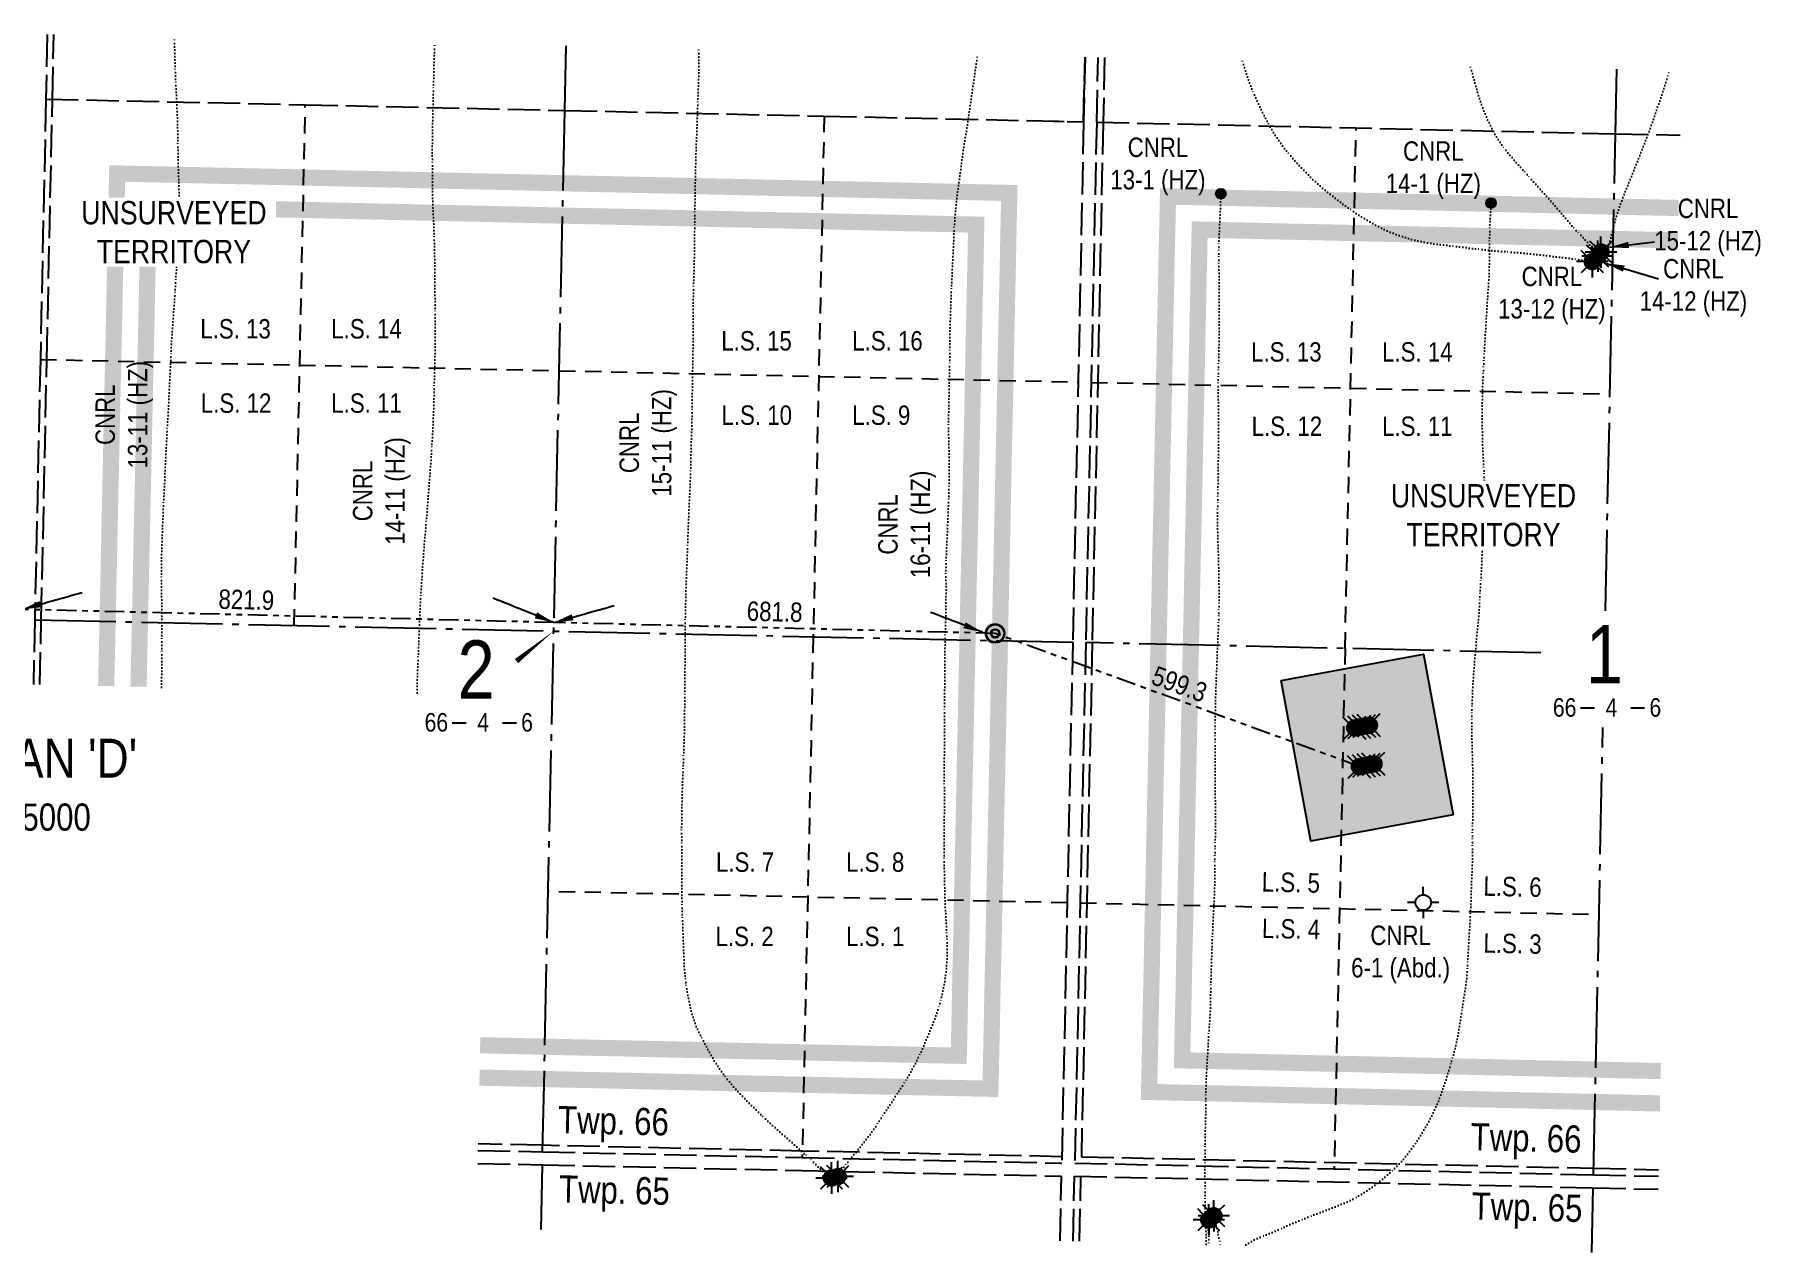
# Model space of a CAD drawing. Extents: x 401306 to 418331, y 6045711 to 6071172.
# Drawn here: x 415666 to 418331, y 6055834 to 6057715 of the extents above; entities that cross this region are included whole.
import ezdxf
from ezdxf.enums import TextEntityAlignment as Align

# ---------------------------------------------------------------- set-up
doc = ezdxf.new("R2010")
doc.units = 0
doc.header["$LTSCALE"] = 5
for name, pattern in [('foc-DOT', [1, 0.2, -0.8]), ('foc-DRILLPATH', [14.75, 6, -1.75, 1.75, -1.75, 1.75, -1.75]), ('foc-LSD', [8, 5, -3]), ('foc-QUARTERLINE', [33, 25, -3, 2, -3]), ('foc-UNSURVEYED', [12.5, 10, -2.5])]:
    doc.linetypes.add(name, pattern=pattern)
for name, color, linetype in [('10', 1, 'Continuous'), ('9', 3, 'Continuous'), ('AS-DRILL-T', 8, 'Continuous'), ('AS-TARGET-GAS-H', 181, 'Continuous'), ('AS-TARGET-OIL-H', 131, 'Continuous'), ('C-SYMBOL', 7, 'Continuous'), ('D-TXT', 6, 'Continuous'), ('DETAIL-HZ-Existing', 8, 'foc-DOT'), ('DETAIL-T', 7, 'Continuous'), ('DRILL-T', 8, 'Continuous'), ('F-WS-S', 8, 'Continuous'), ('L-BD1', 253, 'Continuous'), ('L-MON', 1, 'Continuous'), ('L-QSEC', 8, 'foc-QUARTERLINE'), ('L-SECLBL', 7, 'Continuous'), ('L-SECTION-LSD', 7, 'foc-LSD'), ('L-USEC', 7, 'foc-UNSURVEYED'), ('P-BUFFER-PURPLE-T', 187, 'Continuous'), ('P-PDRILLPATH', 12, 'foc-DRILLPATH'), ('P-PROPOSED', 10, 'Continuous'), ('P-PROPOSED-H', 21, 'Continuous')]:
    doc.layers.add(name, color=color, linetype=linetype)
doc.styles.add('100L', font='ARIALN.TTF', dxfattribs={"height": 11})
doc.styles.add('80CG', font='ARIALN.TTF', dxfattribs={"height": 10})
doc.styles.add('80L', font='ARIALN.TTF', dxfattribs={"height": 10})
doc.styles.add('SIMPLEX', font='ARIALN.TTF')
doc.styles.get("Standard").update_dxf_attribs({"font": 'ARIALN.TTF'})
doc.dimstyles.new('Compass 5 000', dxfattribs={"dimscale": 5, "dimtxt": 9, "dimasz": 2, "dimexe": 0.2, "dimexo": 0.0625, "dimgap": 0.5, "dimtad": 0, "dimtih": 1, "dimtoh": 1, "dimzin": 0, "dimdsep": 46, "dimtxsty": '80CG', "dimcen": 0.1, "dimse1": 1, "dimse2": 1, "dimclrd": 256, "dimclrt": 256, "dimaunit": 1, "dimadec": 4, "dimazin": 0, "dimtfac": 0.06, "dimtofl": 0, "dimtmove": 0, "dimatfit": 1, "dimfxl": 0.2, "dimtolj": 1, "dimtzin": 0, "dimlwd": -1, "dimarcsym": 0})

# ---------------------------------------------------------------- blocks, each defined once
blk = doc.blocks.new('L-SECLBL')
at = {"layer": '9', "color": 7}
for p, q in [((-5.08, -27.83), (-12.29, -27.83)), ((20.7, -27.83), (13.5, -27.83))]:
    blk.add_line(p, q, dxfattribs=at)
at = {"layer": '10', "color": 2, "style": 'SIMPLEX'}
blk.add_attdef('SEC', text='', height=30, dxfattribs=at).set_placement((0, 0), align=Align.MIDDLE)
at = {"layer": '10', "color": 5, "style": '80L'}
blk.add_attdef('TWP', text='', height=9.5, dxfattribs=at).set_placement((-14.43, -27.37), align=Align.MIDDLE_RIGHT)
blk.add_attdef('RGE', text='', height=9.5, dxfattribs=at).set_placement((3.62, -27.37), align=Align.MIDDLE_CENTER)
blk.add_attdef('MER', text='', height=9.5, dxfattribs=at).set_placement((23.17, -27.37), align=Align.MIDDLE_LEFT)
blk = doc.blocks.new('Gabd')
for p, q in [((-0.81, 0), (-1.62, 0)), ((0, 0.81), (0, 1.62)), ((1.62, 0), (0.81, 0)), ((0, -0.81), (0, -1.62))]:
    blk.add_line(p, q)
blk.add_circle((0, 0), 0.8)
blk = doc.blocks.new('BH-Existing')
at = {"layer": 'AS-DRILL-T'}
h = blk.add_hatch(color=256, dxfattribs=at)
h.dxf.hatch_style = 1
edge = h.paths.add_edge_path()
edge.add_arc((0, 0), 0.5, 0, 360)
blk.add_circle((0, 0), 0.5, dxfattribs=at)
blk = doc.blocks.new('GAS')
h = blk.add_hatch(color=255)
h.dxf.hatch_style = 1
edge = h.paths.add_edge_path()
edge.add_arc((0, 0), 0.9, 0, 360)
for p, q in [((-0.81, 0), (-1.62, 0)), ((-0.57, 0.57), (-1.14, 1.14)), ((0, 0.81), (0, 1.62)), ((0.57, 0.57), (1.14, 1.14)), ((1.62, 0), (0.81, 0)), ((-0.57, -0.57), (-1.14, -1.14)), ((0, -0.81), (0, -1.62)), ((1.14, -1.14), (0.57, -0.57))]:
    blk.add_line(p, q)
blk.add_circle((0, 0), 0.8)
blk = doc.blocks.new('WC')
at = {"layer": 'L-MON'}
h = blk.add_hatch(color=255, dxfattribs=at)
h.dxf.hatch_style = 1
edge = h.paths.add_edge_path()
edge.add_arc((0, 0), 0.9, 0, 360)
at = {"layer": 'L-MON', "color": 240, "flags": 128}
for points in [[(-0.62, 0.5), (-1.23, 1.12)], [(0.52, 0.61), (1.13, 1.21)], [(-1.18, -1.18), (-0.56, -0.57)], [(1.16, -1.18), (0.56, -0.57)]]:
    blk.add_lwpolyline(points, dxfattribs=at)
at = {"layer": 'L-MON', "color": 240}
for radius in [0.8, 0.373]:
    blk.add_circle((0, 0), radius, dxfattribs=at)
blk = doc.blocks.new('plbh')
at = {"layer": 'L-MON'}
h = blk.add_hatch(color=255, dxfattribs=at)
h.dxf.hatch_style = 1
edge = h.paths.add_edge_path()
edge.add_arc((0, 0), 1.16, 0, 360)
h = blk.add_hatch(color=256, dxfattribs=at)
h.dxf.hatch_style = 1
h.paths.add_polyline_path([(-0.96, 0, 1), (0.96, 0, 1)])
h.paths.add_polyline_path([(0.91, 0, -1), (-0.91, 0, -1)], flags=16)
h.paths.add_polyline_path([(0.45, 0, -1), (-0.45, 0, -1)], flags=0)
h = blk.add_hatch(color=256, dxfattribs=at)
h.dxf.hatch_style = 1
h.paths.add_polyline_path([(-0.45, 0, 1), (0.45, 0, 1)])
h.paths.add_polyline_path([(0.4, 0, -1), (-0.4, 0, -1)], flags=16)
at = {"layer": 'L-MON', "color": 240}
for radius in [0.96, 0.91, 0.45, 0.4]:
    blk.add_circle((0, 0), radius, dxfattribs=at)

msp = doc.modelspace()

# ---------------------------------------------------------------- hatches: boundary and pattern name
at = {"layer": 'AS-TARGET-GAS-H'}
h = msp.add_hatch(color=256, dxfattribs=at)
h.dxf.hatch_style = 1
h.paths.add_polyline_path([(415838.821, 6056707.063), (415854.431, 6057436.164), (417106.973, 6057408.754), (417080.486, 6056150.243), (416354.053, 6056166.132), (416353.523, 6056141.147), (417104.944, 6056124.712), (417132.482, 6057433.192), (415829.983, 6057461.695), (415813.838, 6056707.608)])
h = msp.add_hatch(color=256, dxfattribs=at)
h.dxf.hatch_style = 1
h.paths.add_polyline_path([(418202.803, 6057384.215), (417476.847, 6057400.523), (417450.361, 6056142.642), (418176.799, 6056126.296), (418176.236, 6056101.312), (417424.852, 6056118.22), (417452.39, 6057426.068), (418203.365, 6057409.199)], flags=17)
at = {"layer": 'AS-TARGET-OIL-H'}
h = msp.add_hatch(color=256, dxfattribs=at)
h.dxf.hatch_style = 1
h.paths.add_polyline_path([(415854.431, 6057436.164), (417106.973, 6057408.754), (417080.486, 6056150.243), (415827.486, 6056177.649)], flags=0)
h.paths.add_polyline_path([(415829.983, 6057461.695), (417132.482, 6057433.192), (417104.944, 6056124.712), (415801.968, 6056153.211)], flags=0)
h.paths.add_polyline_path([(415788.854, 6056708.153), (415805.534, 6057487.226), (417157.992, 6057457.629), (417129.402, 6056099.182), (416352.993, 6056116.163), (416352.463, 6056091.179), (417153.86, 6056073.651), (417183.501, 6057482.067), (415781.085, 6057512.756), (415763.87, 6056708.697)])
h = msp.add_hatch(color=256, dxfattribs=at)
h.dxf.hatch_style = 1
h.paths.add_polyline_path([(418203.926, 6057434.182), (417427.932, 6057451.613), (417399.342, 6056093.798), (418175.674, 6056076.329), (418175.112, 6056051.346), (417373.833, 6056069.376), (417403.475, 6057477.159), (418204.487, 6057459.166)])
at = {"layer": 'P-PROPOSED-H'}
h = msp.add_hatch(color=256, dxfattribs=at)
h.dxf.hatch_style = 1
h.paths.add_polyline_path([(417636.394, 6056468.733), (417856.182, 6056509.344), (417810.268, 6056757.833), (417590.48, 6056717.222)])

# ---------------------------------------------------------------- linework, layer by layer
at = {"layer": 'DETAIL-HZ-Existing', "flags": 128}
for points in [[(415861.801, 6056706.562), (415861.994, 6056724.179), (415862.184, 6056743.35), (415862.383, 6056762.43), (415862.493, 6056781.612), (415862.424, 6056800.778), (415862.272, 6056819.875), (415862.061, 6056838.984), (415861.75, 6056858.085), (415861.53, 6056877.214), (415861.623, 6056896.517), (415862.042, 6056915.642), (415862.664, 6056934.863), (415863.392, 6056953.912), (415864.191, 6056973.019), (415865.061, 6056992.135), (415865.959, 6057011.19), (415866.858, 6057030.305), (415867.759, 6057049.51), (415868.758, 6057068.584), (415869.748, 6057087.707), (415870.738, 6057106.85), (415871.805, 6057125.871), (415872.783, 6057144.925), (415873.603, 6057164.072), (415874.503, 6057183.227), (415875.511, 6057202.239), (415876.43, 6057221.344), (415877.4, 6057240.478), (415878.548, 6057259.548), (415879.94, 6057278.752), (415881.389, 6057297.846), (415882.668, 6057316.963), (415883.796, 6057336.013), (415885.055, 6057355.08), (415886.402, 6057374.106), (415887.388, 6057393.029), (415888.056, 6057412.119), (415888.638, 6057431.361), (415888.986, 6057450.418), (415888.947, 6057469.123), (415888.438, 6057488.318), (415887.779, 6057507.527), (415887.353, 6057526.89), (415887.087, 6057546.22), (415886.786, 6057565.351), (415886.333, 6057584.355), (415885.565, 6057603.606), (415884.561, 6057622.592), (415883.629, 6057641.676), (415882.95, 6057660.865), (415882.471, 6057680.09), (415881.874, 6057699.377), (415881.583, 6057710.267)], [(416256.328, 6056697.96), (416256.531, 6056714.889), (416257.169, 6056733.98), (416258.118, 6056753.044), (416258.887, 6056772.182), (416259.568, 6056791.332), (416260.275, 6056810.371), (416261.103, 6056829.397), (416262.122, 6056848.5), (416263.293, 6056867.679), (416264.561, 6056886.727), (416265.91, 6056905.842), (416267.339, 6056924.916), (416268.907, 6056943.967), (416270.555, 6056963.036), (416272.165, 6056982.166), (416273.635, 6057001.309), (416275.095, 6057020.432), (416276.623, 6057039.463), (416278.001, 6057058.508), (416279.119, 6057077.569), (416280.198, 6057096.65), (416281.176, 6057115.743), (416281.917, 6057134.922), (416282.478, 6057154.094), (416282.863, 6057173.04), (416283.251, 6057191.626), (416283.814, 6057211.369), (416284.069, 6057220.935), (416284.182, 6057230.425), (416284.222, 6057249.139), (416284.273, 6057268.332), (416284.335, 6057287.555), (416284.079, 6057306.915), (416283.813, 6057326.245), (416283.812, 6057345.37), (416283.649, 6057364.377), (416283.301, 6057383.629), (416282.788, 6057402.635), (416282.006, 6057421.726), (416281.116, 6057440.899), (416280.338, 6057460.12), (416279.94, 6057479.373), (416279.952, 6057498.657), (416279.936, 6057518.002), (416279.862, 6057536.948), (416279.985, 6057555.8), (416280.319, 6057575.137), (416280.754, 6057594.502), (416281.257, 6057613.336), (416281.699, 6057632.561), (416282.082, 6057651.837), (416282.574, 6057671.111), (416282.912, 6057680.796), (416283.297, 6057690.39), (416283.688, 6057701.423)], [(416896.293, 6055948.629), (416896.334, 6055948.668), (416896.314, 6055948.668), (416896.133, 6055948.602), (416896.003, 6055948.635), (416895.984, 6055948.665), (416895.954, 6055948.646), (416895.923, 6055948.637), (416895.904, 6055948.657), (416895.815, 6055948.719), (416895.647, 6055948.792), (416895.346, 6055948.789), (416895.057, 6055948.795), (416894.987, 6055948.836), (416895.008, 6055948.846), (416895.027, 6055948.826), (416895.036, 6055948.755), (416895.053, 6055948.615), (416895.11, 6055948.464), (416895.095, 6055948.254), (416895.02, 6055948.006), (416894.977, 6055947.857), (416894.924, 6055947.728), (416894.798, 6055947.44), (416894.683, 6055947.203), (416894.569, 6055947.005), (416894.444, 6055946.788), (416894.269, 6055946.571), (416894.064, 6055946.305), (416894.128, 6055946.034), (416894.485, 6055945.896), (416894.834, 6055945.819), (416895.111, 6055945.703), (416895.349, 6055945.608), (416895.539, 6055945.584), (416895.769, 6055945.569), (416896.018, 6055945.524), (416896.206, 6055945.43), (416896.324, 6055945.328), (416896.334, 6055945.357), (416896.275, 6055945.379), (416896.204, 6055945.34), (416896.152, 6055945.271), (416896.1, 6055945.162), (416896.099, 6055945.112), (416896.087, 6055945.022), (416896.035, 6055944.923), (416895.962, 6055944.785), (416895.839, 6055944.658), (416895.738, 6055944.58), (416895.674, 6055944.421), (416895.73, 6055944.21), (416895.866, 6055944.047), (416895.934, 6055943.925), (416895.913, 6055943.866), (416895.903, 6055943.886), (416895.965, 6055943.975), (416896.008, 6055944.104), (416896, 6055944.224), (416896.083, 6055944.362), (416896.198, 6055944.59), (416896.283, 6055944.838), (416896.319, 6055945.107), (416896.354, 6055945.357), (416896.349, 6055945.587), (416896.273, 6055945.799), (416896.146, 6055945.911), (416896.036, 6055945.904), (416895.915, 6055945.886), (416895.826, 6055945.938), (416895.738, 6055946), (416895.618, 6055946.013), (416895.58, 6055946.113), (416895.591, 6055946.183), (416895.572, 6055946.224), (416895.504, 6055946.305), (416895.23, 6055946.611), (416894.792, 6055947.16), (416894.22, 6055948.013), (416893.502, 6055949.088), (416892.587, 6055950.268), (416891.424, 6055951.532), (416890.032, 6055952.892), (416888.374, 6055954.418), (416886.46, 6055956.148), (416884.32, 6055958.084), (416881.985, 6055960.224), (416879.513, 6055962.517), (416876.875, 6055965.003), (416874.013, 6055967.754), (416870.984, 6055970.689), (416867.739, 6055973.818), (416864.327, 6055977.061), (416860.716, 6055980.378), (416856.868, 6055983.82), (416852.814, 6055987.436), (416848.565, 6055991.307), (416844.161, 6055995.431), (416839.551, 6055999.73), (416834.632, 6056004.085), (416829.474, 6056008.495), (416824.168, 6056013.008), (416818.807, 6056017.732), (416813.368, 6056022.598), (416807.792, 6056027.577), (416802.06, 6056032.729), (416796.298, 6056037.912), (416790.52, 6056043.276), (416784.768, 6056048.898), (416778.948, 6056054.673), (416774.314, 6056059.262), (416773.021, 6056060.549), (416767.095, 6056066.486), (416761.201, 6056072.472), (416757.568, 6056076.169), (416755.238, 6056078.539), (416749.309, 6056084.826), (416743.467, 6056091.411), (416737.679, 6056098.205), (416732.096, 6056105.214), (416726.708, 6056112.45), (416721.554, 6056119.89), (416716.635, 6056127.546), (416711.97, 6056135.416), (416704.139, 6056149.635), (416700.212, 6056156.91), (416695.853, 6056165.074), (416691.648, 6056173.394), (416687.818, 6056181.947), (416684.434, 6056190.761), (416681.473, 6056199.755), (416678.996, 6056208.9), (416676.891, 6056218.176), (416675.049, 6056227.537), (416673.397, 6056236.954), (416671.933, 6056246.217), (416671.889, 6056246.498), (416670.591, 6056256.058), (416668.963, 6056275.107), (416668.147, 6056294.218), (416667.521, 6056313.336), (416666.804, 6056332.445), (416666.019, 6056351.606), (416665.505, 6056370.811), (416665.26, 6056389.96), (416665.083, 6056409.048), (416664.989, 6056428.275), (416664.985, 6056447.459), (416664.929, 6056466.595), (416664.862, 6056485.65), (416664.918, 6056504.843), (416665.242, 6056523.971), (416665.81, 6056543.263), (416666.484, 6056562.373), (416667.218, 6056581.492), (416667.892, 6056600.602), (416668.536, 6056619.683), (416669.1, 6056638.825), (416669.354, 6056657.944), (416669.578, 6056677.053), (416669.813, 6056696.173), (416669.867, 6056715.306), (416669.985, 6056734.618), (416670.139, 6056753.709), (416670.112, 6056772.803), (416670.116, 6056791.918), (416670.451, 6056811.085), (416670.896, 6056830.2), (416671.349, 6056849.304), (416671.953, 6056868.396), (416672.667, 6056887.515), (416673.411, 6056906.594), (416674.097, 6056925.803), (416674.741, 6056944.924), (416675.426, 6056964.054), (416676.299, 6056983.15), (416677.223, 6057002.244), (416678.058, 6057021.391), (416678.713, 6057040.521), (416679.136, 6057059.627), (416679.571, 6057078.762), (416680.197, 6057097.963), (416680.721, 6057117.076), (416681.005, 6057136.194), (416681.24, 6057155.334), (416681.463, 6057174.423), (416681.733, 6057193.352), (416682.117, 6057212.428), (416682.47, 6057231.485), (416682.656, 6057250.255), (416682.669, 6057269.329), (416682.709, 6057288.222), (416682.879, 6057307.163), (416683.252, 6057326.209), (416683.832, 6057345.141), (416684.342, 6057364.065), (416684.646, 6057383.173), (416684.839, 6057402.223), (416685.052, 6057421.302), (416685.306, 6057440.401), (416685.579, 6057459.48), (416685.862, 6057478.538), (416686.168, 6057497.276), (416686.571, 6057516.352), (416687.131, 6057535.264), (416687.851, 6057554.183), (416688.568, 6057572.932), (416689.187, 6057591.823), (416689.788, 6057610.775), (416690.578, 6057629.702), (416691.151, 6057648.764), (416691.184, 6057667.848), (416691.154, 6057686.773), (416691.191, 6057692.46)], [(416906.081, 6055950.871), (416906.161, 6055950.879), (416906.397, 6055950.694), (416906.542, 6055950.431), (416906.697, 6055950.218), (416906.908, 6055949.783), (416906.864, 6055949.104), (416906.771, 6055948.526), (416906.977, 6055948.291), (416907.307, 6055948.284), (416907.836, 6055948.243), (416908.483, 6055948.109), (416908.702, 6055948.045), (416908.712, 6055948.045), (416908.9, 6055947.98), (416909.177, 6055947.815), (416909.172, 6055947.105), (416908.565, 6055946.787), (416907.833, 6055947.183), (416907.358, 6055947.423), (416906.389, 6055947.444), (416905.916, 6055947.303), (416905.841, 6055947.105), (416905.735, 6055947.267), (416905.433, 6055947.664), (416905.061, 6055948.032), (416905.647, 6055948.319), (416906.353, 6055948.144), (416906.088, 6055947.91), (416905.63, 6055947.51), (416905.389, 6055947.945), (416905.114, 6055949.151), (416904.904, 6055950.065), (416905.049, 6055950.773), (416905.26, 6055951.298), (416905.401, 6055951.815), (416905.442, 6055952.345), (416905.431, 6055952.785), (416905.331, 6055953.237), (416905.265, 6055953.419), (416905.304, 6055953.388), (416905.335, 6055953.417), (416905.396, 6055953.466), (416905.467, 6055953.534), (416905.59, 6055953.662), (416905.989, 6055954.093), (416906.584, 6055954.811), (416907.335, 6055955.805), (416908.261, 6055956.986), (416909.348, 6055958.273), (416910.579, 6055959.708), (416911.983, 6055961.318), (416913.54, 6055963.076), (416915.182, 6055965.012), (416916.845, 6055967.057), (416918.583, 6055969.301), (416920.426, 6055971.802), (416922.454, 6055974.5), (416924.686, 6055977.414), (416927.069, 6055980.384), (416929.572, 6055983.342), (416932.218, 6055986.416), (416935.018, 6055989.708), (416937.984, 6055993.286), (416941.147, 6055997.16), (416944.556, 6056001.319), (416948.161, 6056005.774), (416951.823, 6056010.587), (416955.542, 6056015.72), (416959.417, 6056021.109), (416963.397, 6056026.716), (416967.413, 6056032.643), (416971.465, 6056038.839), (416975.66, 6056045.201), (416979.97, 6056051.782), (416984.331, 6056058.421), (416988.754, 6056065.139), (416993.22, 6056072.006), (416995.422, 6056075.391), (416997.78, 6056079.031), (417002.329, 6056086.027), (417006.929, 6056093.081), (417008.79, 6056095.963), (417011.482, 6056100.267), (417015.941, 6056107.734), (417020.223, 6056115.355), (417024.439, 6056123.198), (417028.579, 6056131.182), (417032.642, 6056139.348), (417037.175, 6056149.345), (417042.449, 6056161.796), (417045.832, 6056169.926), (417049.385, 6056178.553), (417052.857, 6056187.142), (417056.181, 6056195.813), (417059.28, 6056204.75), (417062.101, 6056213.732), (417064.696, 6056222.959), (417067.014, 6056232.303), (417069.072, 6056241.641), (417070.758, 6056250.417), (417070.871, 6056251.025), (417072.283, 6056260.558), (417073.396, 6056270.146), (417074.207, 6056279.651), (417074.709, 6056289.213), (417074.878, 6056298.181), (417074.881, 6056298.751), (417074.803, 6056308.315), (417074.575, 6056317.872), (417074.206, 6056327.432), (417073.161, 6056346.588), (417072.018, 6056365.847), (417071.251, 6056384.947), (417070.776, 6056404.081), (417070.459, 6056423.172), (417070.213, 6056442.312), (417069.998, 6056461.451), (417070.042, 6056480.594), (417070.296, 6056499.693), (417070.533, 6056518.922), (417070.567, 6056538.076), (417070.433, 6056557.283), (417070.388, 6056576.438), (417070.432, 6056595.541), (417070.486, 6056614.685), (417070.552, 6056633.897), (417070.489, 6056653.143), (417070.513, 6056672.277), (417070.797, 6056691.385), (417071.053, 6056710.594), (417071.188, 6056729.725), (417071.262, 6056748.848), (417071.428, 6056768.059), (417071.922, 6056787.183), (417072.427, 6056806.316), (417072.693, 6056825.525), (417072.987, 6056844.633), (417073.051, 6056863.756), (417072.924, 6056882.843), (417073.198, 6056901.971), (417073.952, 6056921.08), (417074.816, 6056940.166), (417075.612, 6056959.353), (417076.437, 6056978.54), (417077.151, 6056997.639), (417077.649, 6057016.953), (417077.913, 6057036.062), (417077.967, 6057055.155), (417077.641, 6057074.296), (417077.125, 6057093.431), (417076.949, 6057112.519), (417077.185, 6057131.728), (417077.57, 6057150.885), (417077.994, 6057170.01), (417078.42, 6057188.765), (417078.722, 6057207.773), (417078.826, 6057226.895), (417078.931, 6057246.027), (417079.334, 6057265.083), (417080.036, 6057284.102), (417080.758, 6057303.141), (417081.418, 6057322.041), (417082.238, 6057340.958), (417083.201, 6057360.042), (417084.15, 6057378.916), (417084.94, 6057397.844), (417085.81, 6057416.73), (417087.142, 6057435.756), (417089, 6057454.571), (417091.251, 6057473.508), (417093.788, 6057492.268), (417096.351, 6057510.838), (417098.861, 6057529.759), (417101.667, 6057548.464), (417104.716, 6057567.304), (417107.625, 6057586.167), (417110.391, 6057604.852), (417113.058, 6057623.59), (417115.711, 6057642.178), (417118.471, 6057661.074), (417121.29, 6057679.949), (417121.767, 6057682.989)], [(418070.871, 6057363.851), (418071.018, 6057363.708), (418071.076, 6057363.627), (418071.105, 6057363.566), (418071.154, 6057363.505), (418071.271, 6057363.363), (418071.378, 6057363.251), (418071.485, 6057363.068), (418071.59, 6057362.826), (418071.724, 6057362.563), (418071.927, 6057362.219), (418072.18, 6057361.864), (418072.426, 6057361.669), (418072.675, 6057361.623), (418072.896, 6057361.679), (418072.98, 6057361.887), (418072.976, 6057362.167), (418072.983, 6057362.477), (418072.889, 6057362.799), (418072.645, 6057363.064), (418072.32, 6057363.321), (418072.007, 6057363.638), (418071.683, 6057363.945), (418071.325, 6057364.052), (418070.934, 6057364), (418070.512, 6057363.929), (418070.071, 6057363.858), (418069.659, 6057363.787), (418069.457, 6057363.671), (418069.384, 6057363.542), (418069.291, 6057363.414), (418069.218, 6057363.236), (418069.153, 6057363.017), (418069.12, 6057362.888), (418068.945, 6057362.641), (418068.834, 6057362.564), (418068.53, 6057362.39), (418068.196, 6057362.207), (418068.033, 6057362.09), (418068.053, 6057362.08), (418068.043, 6057362.09), (418068.033, 6057362.09), (418068.033, 6057362.08), (418068.033, 6057362.07), (418068.033, 6057362.05), (418068.012, 6057362.031), (418068.022, 6057362.031), (418068.043, 6057362.05), (418068.063, 6057362.06), (418068.063, 6057362.07), (418068.053, 6057362.07), (418068.053, 6057362.06), (418068.062, 6057362.04), (418068.062, 6057362.02), (418068.062, 6057362.01), (418068.052, 6057362.02), (418068.032, 6057362.02), (418068.012, 6057362.021), (418068.002, 6057362.041), (418068.012, 6057362.031), (418068.012, 6057362.021), (418067.992, 6057362.011), (418067.982, 6057362.001), (418067.981, 6057361.991), (418067.982, 6057362.001), (418067.982, 6057362.021), (418067.992, 6057362.041), (418068.004, 6057362.141), (418068.005, 6057362.191), (418067.366, 6057362.714), (418065.493, 6057363.524), (418062.631, 6057364.444), (418058.97, 6057365.39), (418054.973, 6057366.054), (418050.395, 6057366.64), (418044.743, 6057367.578), (418038.114, 6057368.667), (418030.743, 6057369.661), (418022.472, 6057370.624), (418013.451, 6057371.622), (418003.482, 6057372.771), (417992.398, 6057374.093), (417980.493, 6057375.432), (417967.707, 6057376.729), (417954.109, 6057377.923), (417940.209, 6057378.994), (417926.058, 6057380.06), (417911.182, 6057381.391), (417895.184, 6057383.085), (417878.603, 6057385.122), (417861.594, 6057387.238), (417856.026, 6057387.894), (417844.561, 6057389.204), (417828.298, 6057391.134), (417827.52, 6057391.23), (417810.462, 6057393.897), (417793.428, 6057397.744), (417776.6, 6057402.776), (417760.106, 6057408.982), (417743.917, 6057416.382), (417728.099, 6057424.814), (417712.75, 6057434.087), (417697.699, 6057444.253), (417682.96, 6057455.013), (417668.254, 6057466.373), (417653.689, 6057478.24), (417639.706, 6057490.675), (417626.427, 6057503.795), (417613.481, 6057517.538), (417601.614, 6057531.219), (417590.445, 6057545.735), (417580.131, 6057560.954), (417571.014, 6057576.548), (417570.918, 6057576.75), (417562.454, 6057592.89), (417554.444, 6057609.261), (417547.152, 6057625.987), (417540.597, 6057643.088), (417534.67, 6057660.505), (417530.59, 6057673.997)], [(418077.603, 6057371.28), (418077.277, 6057370.987), (418077.165, 6057370.889), (418077.033, 6057370.782), (418076.982, 6057370.753), (418076.881, 6057370.685), (418076.749, 6057370.588), (418076.667, 6057370.499), (418076.726, 6057370.478), (418076.887, 6057370.505), (418077.118, 6057370.55), (418077.409, 6057370.594), (418077.761, 6057370.667), (418078.132, 6057370.739), (418078.505, 6057370.851), (418078.75, 6057371.126), (418078.898, 6057371.493), (418079.057, 6057371.91), (418079.225, 6057372.286), (418079.329, 6057372.514), (418079.342, 6057372.654), (418079.316, 6057372.815), (418079.31, 6057373.025), (418079.264, 6057373.196), (418079.094, 6057373.229), (418078.823, 6057373.175), (418078.511, 6057373.091), (418078.2, 6057373.008), (418077.878, 6057372.924), (418077.576, 6057372.841), (418077.264, 6057372.747), (418076.913, 6057372.685), (418076.712, 6057372.659), (418076.17, 6057372.58), (418075.248, 6057372.489), (418074.967, 6057372.455), (418075.007, 6057372.444), (418075.017, 6057372.454), (418075.038, 6057372.474), (418075.048, 6057372.483), (418075.048, 6057372.503), (418075.059, 6057372.533), (418075.079, 6057372.553), (418075.08, 6057372.563), (418075.08, 6057372.573), (418075.09, 6057372.573), (418075.08, 6057372.583), (418075.09, 6057372.583), (418075.09, 6057372.573), (418075.08, 6057372.573), (418075.079, 6057372.553), (418075.09, 6057372.563), (418075.1, 6057372.572), (418075.09, 6057372.583), (418075.051, 6057372.613), (418075.011, 6057372.644), (418074.981, 6057372.655), (418074.982, 6057372.665), (418074.972, 6057372.665), (418074.982, 6057372.675), (418075.013, 6057372.704), (418075.043, 6057372.704), (418075.033, 6057372.714), (418075.013, 6057372.724), (418074.993, 6057372.715), (418074.993, 6057372.705), (418075.013, 6057372.724), (418075.003, 6057372.735), (418075.003, 6057372.715), (418075.023, 6057372.714), (418075.033, 6057372.714), (418074.993, 6057372.715), (418074.983, 6057372.715), (418074.964, 6057372.775), (418074.834, 6057373.238), (418074.207, 6057374.852), (418073.042, 6057377.487), (418071.377, 6057381.102), (418068.992, 6057385.673), (418065.562, 6057390.976), (418060.92, 6057396.684), (418055.253, 6057402.603), (418048.975, 6057408.986), (418042.224, 6057416.199), (418034.887, 6057424.584), (418026.905, 6057434.122), (418018.258, 6057444.415), (418008.912, 6057455.243), (417998.739, 6057466.718), (417988.395, 6057478.126), (417977.613, 6057490.104), (417973.508, 6057494.701), (417966.54, 6057502.498), (417955.465, 6057514.832), (417951.223, 6057519.562), (417944.51, 6057527.173), (417934.107, 6057540.064), (417924.525, 6057553.947), (417916.025, 6057568.868), (417908.515, 6057584.758), (417901.738, 6057601.273), (417895.876, 6057618.479), (417890.753, 6057636.08), (417885.762, 6057653.818), (417882.431, 6057665.78), (417882.3, 6057666.261)], [(418084.269, 6057378.598), (418084.704, 6057378.369), (418084.942, 6057378.244), (418085.08, 6057378.161), (418085.436, 6057377.954), (418085.863, 6057377.795), (418086.304, 6057377.836), (418086.738, 6057378.047), (418087.224, 6057378.317), (418087.768, 6057378.525), (418088.358, 6057378.513), (418088.884, 6057378.322), (418089.14, 6057378.107), (418089.136, 6057377.907), (418089.073, 6057377.758), (418088.973, 6057377.77), (418088.866, 6057377.932), (418088.76, 6057378.125), (418088.645, 6057378.367), (418088.52, 6057378.61), (418088.395, 6057378.852), (418088.34, 6057379.063), (418088.473, 6057379.201), (418088.724, 6057379.266), (418088.975, 6057379.32), (418089.237, 6057379.385), (418089.498, 6057379.449), (418089.779, 6057379.474), (418090.088, 6057379.467), (418090.448, 6057379.46), (418090.838, 6057379.461), (418091.028, 6057379.447), (418091.556, 6057379.336), (418091.904, 6057379.219), (418092.519, 6057378.996), (418092.867, 6057378.909), (418092.888, 6057378.919), (418092.877, 6057378.899), (418092.867, 6057378.889), (418092.857, 6057378.899), (418092.847, 6057378.909), (418092.857, 6057378.909), (418092.877, 6057378.909), (418092.867, 6057378.899), (418092.877, 6057378.899), (418092.887, 6057378.909), (418092.898, 6057378.928), (418092.888, 6057378.919), (418092.887, 6057378.909), (418092.897, 6057378.898), (418092.887, 6057378.899), (418092.887, 6057378.878), (418092.877, 6057378.879), (418092.857, 6057378.909), (418092.857, 6057378.869), (418092.867, 6057378.869), (418092.877, 6057378.879), (418092.867, 6057378.889), (418092.867, 6057378.879), (418092.867, 6057378.869), (418092.846, 6057378.859), (418092.817, 6057378.88), (418092.768, 6057378.931), (418092.81, 6057379.01), (418093.06, 6057379.515), (418093.539, 6057380.905), (418093.582, 6057381.014), (418094.376, 6057383.598), (418095.127, 6057386.063), (418095.514, 6057387.315), (418096.934, 6057392.097), (418098.554, 6057397.864), (418100.364, 6057404.528), (418102.354, 6057412.158), (418104.606, 6057420.843), (418107.26, 6057430.61), (418110.536, 6057441.364), (418114.312, 6057452.657), (418118.9, 6057464.954), (418124.172, 6057477.917), (418129.78, 6057491.653), (418135.583, 6057506.085), (418141.546, 6057521.013), (418147.598, 6057536.38), (418153.593, 6057551.908), (418159.47, 6057567.469), (418165.255, 6057583.442), (418170.838, 6057599.809), (418176.399, 6057616.566), (418182.069, 6057633.742), (418187.644, 6057650.709), (418187.804, 6057651.186), (418190.232, 6057658.697), (418190.472, 6057659.483)], [(417474.687, 6055846.628), (417474.723, 6055849.903), (417474.721, 6055854.094), (417474.624, 6055858.527), (417474.451, 6055863.182), (417474.204, 6055868.078), (417473.972, 6055873.194), (417473.754, 6055878.56), (417473.543, 6055884.195), (417473.368, 6055890.151), (417473.229, 6055896.425), (417473.141, 6055900.808), (417473.128, 6055903.018), (417473.112, 6055909.9), (417473.113, 6055917.062), (417473.118, 6055924.433), (417473.056, 6055931.946), (417472.927, 6055939.611), (417472.84, 6055947.404), (417472.827, 6055955.366), (417472.868, 6055963.487), (417472.913, 6055968.457), (417472.941, 6055971.728), (417473.033, 6055979.907), (417473.115, 6055988.578), (417473.173, 6055997.038), (417473.231, 6056005.529), (417473.28, 6056014.06), (417473.401, 6056022.659), (417473.624, 6056031.366), (417473.849, 6056040.174), (417473.986, 6056049.063), (417474.076, 6056058.123), (417474.18, 6056067.323), (417474.285, 6056076.632), (417474.413, 6056086.042), (417474.632, 6056095.509), (417474.993, 6056105.074), (417475.475, 6056114.696), (417476.038, 6056124.346), (417476.532, 6056132.648), (417477.774, 6056154.596), (417478.231, 6056162.578), (417478.838, 6056171.908), (417479.464, 6056181.237), (417480.06, 6056190.556), (417480.626, 6056199.896), (417481.084, 6056209.299), (417481.36, 6056218.645), (417481.547, 6056228.023), (417481.725, 6056237.452), (417481.942, 6056246.809), (417482.179, 6056256.186), (417482.436, 6056265.553), (417482.683, 6056274.96), (417482.94, 6056284.316), (417483.288, 6056293.741), (417483.663, 6056303.025), (417484.03, 6056312.38), (417484.397, 6056321.754), (417484.784, 6056331.158), (417485.192, 6056340.591), (417485.641, 6056350.014), (417486.087, 6056359.367), (417486.592, 6056369.118), (417487.105, 6056378.79), (417487.55, 6056388.532), (417487.844, 6056398.248), (417488.009, 6056408.007), (417488.144, 6056417.747), (417488.219, 6056427.487), (417488.243, 6056437.239), (417488.338, 6056446.989), (417488.523, 6056456.727), (417488.708, 6056466.475), (417488.922, 6056476.213), (417489.127, 6056485.951), (417489.232, 6056495.701), (417489.237, 6056505.453), (417489.181, 6056515.206), (417489.056, 6056524.941), (417488.886, 6056534.487), (417488.671, 6056544.223), (417488.496, 6056553.969), (417488.43, 6056563.723), (417488.395, 6056573.476), (417488.4, 6056583.238), (417488.465, 6056592.968), (417488.519, 6056602.679), (417488.524, 6056612.441), (417488.499, 6056622.184), (417488.483, 6056631.907), (417488.498, 6056641.658), (417488.572, 6056651.409), (417488.688, 6056661.169), (417488.851, 6056670.837), (417489.085, 6056680.585), (417489.34, 6056690.321), (417489.635, 6056700.067), (417489.97, 6056709.813), (417490.314, 6056719.547), (417490.679, 6056729.292), (417491.034, 6056739.027), (417491.394, 6056748.571), (417491.789, 6056758.315), (417492.243, 6056768.038), (417492.708, 6056777.78), (417493.142, 6056787.503), (417493.547, 6056797.247), (417493.921, 6056806.961), (417494.256, 6056816.696), (417494.51, 6056826.423), (417494.655, 6056836.152), (417494.669, 6056845.884), (417494.583, 6056855.608), (417494.495, 6056865.212), (417494.4, 6056874.966), (417494.254, 6056884.701), (417494.019, 6056894.438), (417493.753, 6056904.176), (417493.478, 6056913.914), (417493.162, 6056923.633), (417492.847, 6056933.371), (417492.581, 6056943.119), (417492.416, 6056952.865), (417492.35, 6056962.598), (417492.365, 6056972.34), (417492.43, 6056982.091), (417492.545, 6056991.841), (417492.689, 6057001.57), (417492.844, 6057011.319), (417492.979, 6057021.068), (417493.094, 6057030.818), (417493.208, 6057040.568), (417493.353, 6057050.307), (417493.508, 6057060.055), (417493.652, 6057069.785), (417493.767, 6057079.534), (417493.862, 6057089.274), (417493.917, 6057099.036), (417493.941, 6057108.777), (417493.936, 6057118.519), (417493.851, 6057128.253), (417493.665, 6057137.999), (417493.469, 6057147.716), (417493.344, 6057157.45), (417493.318, 6057167.193), (417493.383, 6057176.914), (417493.507, 6057186.664), (417493.691, 6057196.372), (417493.956, 6057206.108), (417494.189, 6057215.786), (417494.375, 6057225.574), (417494.59, 6057235.311), (417494.744, 6057245.06), (417494.819, 6057254.791), (417494.843, 6057264.523), (417494.788, 6057274.266), (417494.733, 6057284.019), (417494.698, 6057293.772), (417494.663, 6057303.525), (417494.657, 6057313.277), (417494.642, 6057323.02), (417494.567, 6057332.753), (417494.521, 6057342.497), (417494.515, 6057352.219), (417494.45, 6057361.942), (417494.284, 6057371.678), (417494.229, 6057381.411), (417494.373, 6057391.15), (417494.658, 6057400.876), (417495.032, 6057410.601), (417495.476, 6057420.314), (417495.971, 6057430.045), (417496.415, 6057439.748), (417496.703, 6057447.764), (417497.344, 6057468.745)], [(417536.077, 6055845.288), (417539.417, 6055847.499), (417543.551, 6055850.023), (417547.954, 6055852.481), (417552.624, 6055854.824), (417557.562, 6055857.041), (417562.778, 6055859.181), (417568.234, 6055861.317), (417573.812, 6055863.531), (417579.511, 6055865.841), (417585.304, 6055868.3), (417591.23, 6055870.906), (417597.321, 6055873.709), (417603.571, 6055876.528), (417609.989, 6055879.224), (417616.557, 6055881.907), (417623.255, 6055884.607), (417630.134, 6055887.323), (417637.193, 6055890.085), (417644.404, 6055892.884), (417651.775, 6055895.73), (417659.368, 6055898.661), (417667.114, 6055901.709), (417674.921, 6055904.816), (417682.779, 6055907.972), (417690.589, 6055911.208), (417698.344, 6055914.706), (417705.997, 6055918.586), (417713.469, 6055922.87), (417720.708, 6055927.529), (417727.874, 6055932.49), (417734.751, 6055937.506), (417741.746, 6055942.891), (417748.665, 6055948.487), (417755.518, 6055954.274), (417762.265, 6055960.263), (417768.857, 6055966.496), (417775.216, 6055973.024), (417781.251, 6055979.849), (417786.942, 6055986.991), (417792.409, 6055994.398), (417797.73, 6056002.028), (417802.896, 6056009.871), (417807.926, 6056017.917), (417812.81, 6056026.136), (417817.537, 6056034.499), (417822.067, 6056043.036), (417826.351, 6056051.738), (417830.347, 6056060.586), (417834.077, 6056069.559), (417838.471, 6056081.139), (417845.53, 6056101.956), (417847.171, 6056107.233), (417849.921, 6056116.247), (417852.62, 6056125.222), (417855.189, 6056134.2), (417857.639, 6056143.22), (417859.91, 6056152.275), (417861.932, 6056161.414), (417863.757, 6056170.668), (417865.373, 6056179.976), (417866.849, 6056189.287), (417868.295, 6056198.619), (417869.73, 6056207.871), (417871.134, 6056217.123), (417872.569, 6056226.385), (417874.034, 6056235.636), (417875.439, 6056244.899), (417876.644, 6056254.176), (417877.55, 6056263.489), (417878.196, 6056272.847), (417878.705, 6056282.279), (417879.121, 6056291.622), (417879.549, 6056301.045), (417880.017, 6056310.467), (417880.544, 6056319.858), (417881.101, 6056329.209), (417881.677, 6056338.559), (417882.254, 6056347.919), (417882.822, 6056357.329), (417883.279, 6056366.691), (417883.595, 6056376.037), (417883.842, 6056385.394), (417884.11, 6056394.81), (417884.467, 6056404.185), (417884.881, 6056413.928), (417885.286, 6056423.662), (417885.651, 6056433.406), (417885.865, 6056443.154), (417886.02, 6056452.893), (417886.135, 6056462.632), (417886.149, 6056472.384), (417886.124, 6056482.137), (417886.129, 6056491.869), (417886.203, 6056501.61), (417886.318, 6056511.359), (417886.423, 6056521.109), (417886.498, 6056530.85), (417886.552, 6056540.591), (417886.597, 6056550.342), (417886.532, 6056560.096), (417886.406, 6056569.83), (417886.251, 6056579.566), (417886.055, 6056589.292), (417885.85, 6056599.029), (417885.594, 6056608.776), (417885.319, 6056618.514), (417885.043, 6056628.252), (417884.808, 6056637.989), (417884.753, 6056647.742), (417884.852, 6056657.232), (417884.977, 6056666.972), (417885.151, 6056676.72), (417885.437, 6056686.487), (417885.861, 6056696.21), (417886.346, 6056705.952), (417886.89, 6056715.682), (417887.565, 6056725.41), (417888.319, 6056735.137), (417889.084, 6056744.903), (417889.909, 6056754.617), (417890.773, 6056764.322), (417891.607, 6056774.026), (417892.471, 6056783.73), (417893.394, 6056793.423), (417894.398, 6056803.104), (417895.382, 6056812.785), (417896.156, 6056822.511), (417896.73, 6056832.221), (417897.225, 6056841.963), (417897.73, 6056851.705), (417898.799, 6056871.187), (417899.877, 6056890.618), (417900.342, 6056900.351), (417900.716, 6056910.075), (417901.021, 6056919.811), (417901.286, 6056929.557), (417901.63, 6056939.302), (417902.004, 6056948.976), (417902.448, 6056958.709), (417903.022, 6056968.399), (417903.626, 6056978.119), (417904.161, 6056987.86), (417904.516, 6056997.594), (417904.639, 6057007.294), (417904.562, 6057016.948), (417904.316, 6057026.655), (417903.939, 6057036.345), (417903.433, 6057046.068), (417902.857, 6057055.772), (417902.257, 6057065.277), (417901.751, 6057075.029), (417901.486, 6057084.767), (417901.321, 6057094.513), (417901.125, 6057104.249), (417900.979, 6057113.964), (417900.904, 6057123.698), (417900.909, 6057133.46), (417901.003, 6057143.2), (417901.128, 6057152.95), (417901.293, 6057162.688), (417901.557, 6057172.435), (417901.992, 6057182.168), (417902.506, 6057191.899), (417903.021, 6057201.631), (417903.515, 6057211.352), (417904.03, 6057221.104), (417904.595, 6057230.844), (417905.169, 6057240.554), (417905.694, 6057250.285), (417906.248, 6057260.006), (417906.843, 6057269.746), (417907.417, 6057279.485), (417908.022, 6057289.205), (417908.626, 6057298.924), (417909.22, 6057308.634), (417909.884, 6057318.342), (417910.608, 6057328.049), (417911.292, 6057337.767), (417911.747, 6057347.49), (417911.931, 6057357.228), (417912.026, 6057366.968), (417912.081, 6057376.709), (417912.23, 6057396.2), (417912.699, 6057415.685), (417913.074, 6057425.429), (417913.435, 6057433.573), (417914.406, 6057454.537)], [(417486.445, 6055890.332), (417486.412, 6055890.162), (417486.449, 6055890.021), (417486.696, 6055889.886), (417486.992, 6055889.68), (417487.207, 6055889.475), (417487.412, 6055889.211), (417487.647, 6055888.976), (417487.932, 6055888.71), (417488.217, 6055888.484), (417488.505, 6055888.378), (417488.763, 6055888.312), (417489.093, 6055888.266), (417489.511, 6055888.207), (417490.063, 6055888.265), (417490.198, 6055888.512), (417490.345, 6055888.859), (417490.504, 6055889.256), (417490.643, 6055889.693), (417490.742, 6055890.121), (417490.739, 6055890.461), (417490.613, 6055890.674), (417490.377, 6055890.859), (417490.072, 6055891.066), (417489.766, 6055891.302), (417489.462, 6055891.579), (417489.108, 6055891.866), (417488.777, 6055892.273), (417488.405, 6055892.681), (417487.95, 6055892.931), (417487.731, 6055892.985), (417487.312, 6055893.044), (417487.243, 6055893.055), (417487.023, 6055893.08), (417486.834, 6055893.104), (417486.774, 6055893.105), (417486.563, 6055893.06), (417486.258, 6055892.856), (417486.031, 6055892.501), (417486.04, 6055891.971), (417486.214, 6055891.217), (417486.403, 6055890.242), (417486.549, 6055889.079), (417487.043, 6055886.398), (417487.841, 6055883.461), (417488.737, 6055880.371), (417489.643, 6055877.342), (417490.426, 6055874.615), (417491.113, 6055872.09), (417491.861, 6055869.603), (417492.558, 6055867.048), (417493.002, 6055864.388), (417493.365, 6055861.67), (417493.798, 6055858.98), (417494.223, 6055856.341), (417494.638, 6055853.731), (417495.075, 6055851.202), (417495.643, 6055848.689), (417496.357, 6055846.155)], [(417478.828, 6055883.924), (417478.766, 6055883.816), (417478.693, 6055883.687), (417478.62, 6055883.559), (417478.547, 6055883.41), (417478.422, 6055883.163), (417478.194, 6055882.807), (417477.935, 6055882.343), (417477.817, 6055881.995), (417477.835, 6055881.885), (417477.796, 6055881.926), (417477.68, 6055882.108), (417477.53, 6055882.101), (417477.344, 6055881.845), (417477.363, 6055881.805), (417477.642, 6055882.219), (417477.854, 6055882.795), (417477.95, 6055883.063), (417478.076, 6055883.35), (417478.13, 6055883.529), (417478.152, 6055883.649), (417478.153, 6055883.678), (417478.143, 6055883.669), (417478.14, 6055883.559), (417478.123, 6055883.219), (417478.101, 6055882.649), (417478.085, 6055881.9), (417478.106, 6055880.969), (417478.137, 6055878.628), (417478.13, 6055878.298), (417478.079, 6055875.898), (417478.009, 6055873.049), (417478.008, 6055870.119), (417478.055, 6055867.137), (417478.143, 6055864.194), (417478.302, 6055861.261), (417478.52, 6055858.335), (417478.718, 6055855.37), (417478.736, 6055852.419), (417478.514, 6055849.453), (417478.267, 6055846.55)]]:
    msp.add_lwpolyline(points, dxfattribs=at)
at = {"layer": 'L-QSEC', "flags": 128}
for points in [[(416484.411, 6057597.35), (416486.526, 6057696.961)], [(418106.758, 6057561.342), (418108.846, 6057661.32)], [(416450.265, 6055989.059), (416484.411, 6057597.35)], [(418091.071, 6056824.703), (418106.758, 6057561.342)], [(415666.073, 6056810.736), (417268.612, 6056775.947)], [(417991.247, 6056759.694), (417288.719, 6056775.523)], [(418072.889, 6055953.662), (418087.277, 6056644.132)], [(416447.717, 6055869.059), (416449.838, 6055968.955)], [(418070.35, 6055833.618), (418072.436, 6055933.555)]]:
    msp.add_lwpolyline(points, dxfattribs=at)
at = {"layer": 'L-SECLBL', "flags": 128}
msp.add_lwpolyline([(416467.341, 6056793.341, 0, 8, 0), (416409.903, 6056746.961, 0, 0, 0)], format="xyseb", dxfattribs=at)
at = {"layer": 'L-SECTION-LSD'}
for p, q in [((417689.179, 6056766.5), (417672.342, 6055962.675)), ((417280.257, 6056373.606), (418081.264, 6056355.569))]:
    msp.add_line(p, q, dxfattribs=at)
at = {"layer": 'L-SECTION-LSD', "flags": 128}
for points in [[(416066.707, 6056802.039), (416083.85, 6057606.114)], [(416884.975, 6057588.583), (416867.976, 6056784.644)], [(417689.179, 6056766.5), (417706.206, 6057570.327)], [(415674.681, 6057212.816), (416475.876, 6057195.346)], [(416475.876, 6057195.346), (417277.075, 6057177.855)], [(417297.182, 6057177.403), (418098.199, 6057159.409)], [(416867.976, 6056784.644), (416850.984, 6055980.295)], [(417260.14, 6056373.6), (416458.803, 6056391.2)]]:
    msp.add_lwpolyline(points, dxfattribs=at)
at = {"layer": 'L-USEC'}
for p, q in [((415685.425, 6057714.593), (415683.29, 6057614.888)), ((415693.342, 6057614.659), (415695.478, 6057714.36)), ((417287.635, 6057679.341), (417285.539, 6057579.816)), ((415683.29, 6057614.888), (415674.681, 6057212.816)), ((415683.29, 6057614.879), (416083.85, 6057606.114)), ((415684.734, 6057212.588), (415693.342, 6057614.659)), ((416083.85, 6057606.114), (416484.411, 6057597.35)), ((416484.411, 6057597.35), (416884.975, 6057588.583)), ((416884.975, 6057588.583), (417285.539, 6057579.816)), ((415674.681, 6057212.816), (415666.073, 6056810.742)), ((415676.124, 6056810.513), (415684.734, 6057212.588)), ((415666.073, 6056810.742), (415663.935, 6056710.876)), ((415673.987, 6056710.657), (415676.124, 6056810.513)), ((416450.477, 6055999.111), (416350.556, 6056001.296)), ((416350.343, 6055991.245), (416450.278, 6055989.059)), ((416450.278, 6055989.059), (416850.984, 6055980.295)), ((416851.182, 6055990.346), (416450.477, 6055999.111)), ((416850.984, 6055980.295), (417251.691, 6055971.529)), ((417251.886, 6055981.581), (416851.182, 6055990.346)), ((416349.916, 6055971.14), (416449.838, 6055968.955)), ((416449.838, 6055968.955), (416850.544, 6055960.191)), ((416850.544, 6055960.191), (417251.252, 6055951.425))]:
    msp.add_line(p, q, dxfattribs=at)
at = {"layer": 'L-USEC', "flags": 128}
for points in [[(417285.539, 6057579.763), (417287.645, 6057679.741)], [(417305.653, 6057579.312), (417307.76, 6057679.29)], [(417317.804, 6057679.065), (417315.698, 6057579.087)], [(417205.679, 6057581.555), (417285.539, 6057579.763)], [(417285.539, 6057579.763), (417268.612, 6056775.947)], [(417305.646, 6057579.34), (417288.719, 6056775.523)], [(417315.695, 6057579.128), (417298.768, 6056775.312)], [(417305.653, 6057579.312), (418106.758, 6057561.342)], [(418106.758, 6057561.342), (418206.732, 6057559.099)], [(417268.612, 6056775.947), (417251.688, 6055972.141)], [(417288.719, 6056775.523), (417271.795, 6055971.688)], [(417298.768, 6056775.312), (417282.055, 6055981.511)], [(417282.055, 6055981.511), (418073.115, 6055963.71)], [(417249.149, 6055851.555), (417251.252, 6055951.425)], [(417269.256, 6055851.115), (417271.372, 6055951.61)], [(417271.372, 6055951.581), (418072.436, 6055933.555)], [(417271.795, 6055971.688), (418072.889, 6055953.662)], [(417279.305, 6055850.896), (417281.421, 6055951.398)], [(418072.889, 6055953.662), (418172.863, 6055951.412)], [(418073.115, 6055963.71), (418173.075, 6055961.461)], [(418072.436, 6055933.555), (418172.44, 6055931.305)]]:
    msp.add_lwpolyline(points, dxfattribs=at)
at = {"layer": 'P-PDRILLPATH'}
msp.add_lwpolyline([(417711.55, 6056584.07), (417148.924, 6056789.678), (416467.62, 6056806.492), (415646.303, 6056826.762), (414845.124, 6056846.535), (414163.854, 6056863.349)], dxfattribs=at)
at = {"layer": 'P-PROPOSED'}
msp.add_lwpolyline([(417590.48, 6056717.222), (417810.268, 6056757.833), (417856.182, 6056509.344), (417636.394, 6056468.733)], close=True, dxfattribs=at)

# ---------------------------------------------------------------- block references
at = {"layer": 'AS-DRILL-T', "xscale": 14.99999999999999, "yscale": 14.99999999999999, "zscale": 14.99999999999999}
for p in [(417497.363, 6057468.702), (417914.396, 6057454.501)]:
    msp.add_blockref('BH-Existing', p, dxfattribs=at)
at = {"layer": 'F-WS-S', "xscale": 14.99999999999999, "yscale": 14.99999999999999, "zscale": 14.99999999999999}
for name, p in [('GAS', (418070.871, 6057363.851)), ('GAS', (418079.225, 6057372.286)), ('GAS', (418084.269, 6057378.598)), ('Gabd', (417809.876, 6056374.09)), ('GAS', (416896.293, 6055948.629)), ('GAS', (416906.081, 6055950.871)), ('GAS', (417478.828, 6055883.924)), ('GAS', (417486.445, 6055890.332))]:
    msp.add_blockref(name, p, dxfattribs=at)
at = {"layer": 'L-MON', "xscale": 14.99999999999999, "yscale": 14.99999999999999, "zscale": 14.99999999999999}
for name, p in [('plbh', (417148.924, 6056789.678)), ('WC', (417726.505, 6056647.821)), ('WC', (417704.388, 6056643.737)), ('WC', (417711.76, 6056645.099)), ('WC', (417719.132, 6056646.46)), ('WC', (417711.55, 6056584.07)), ('WC', (417718.922, 6056585.431)), ('WC', (417726.294, 6056586.793)), ('WC', (417733.667, 6056588.154))]:
    msp.add_blockref(name, p, dxfattribs=at)
at = {"layer": 'L-SECLBL', "xscale": 2.999999999999997, "yscale": 2.999999999999997, "zscale": 2.999999999999997}
for p, values in [((418089.64, 6056757.477), {'SEC': '1', 'TWP': '66', 'RGE': '4', 'MER': '6'}), ((416347.568, 6056734.515), {'SEC': '2', 'TWP': '66', 'RGE': '4', 'MER': '6'})]:
    msp.add_blockref('L-SECLBL', p, dxfattribs=at).add_auto_attribs(values)

# ---------------------------------------------------------------- texts
at = {"layer": 'D-TXT', "color": 3, "char_height": 41.9791, "attachment_point": 1, "rotation": 358.710935, "style": '80L'}
for s, width, heights, insert in [('Twp. 66', 169.19517, [29.038], (416474.612, 6056059.916)), ('Twp. 66', 169.19517, [29.038], (417883.695, 6056033.441)), ('Twp. 65', 304.18619, [0], (416476.07, 6055952.932)), ('Twp. 65', 304.18619, [0], (417885.153, 6055926.457))]:
    msp.add_mtext_dynamic_manual_height_columns(s, width=width, gutter_width=142.5, heights=heights, dxfattribs=dict(at, insert=insert))
at = {"layer": 'DETAIL-HZ-Existing', "char_height": 30, "attachment_point": 1, "style": '80L'}
for s, insert in [('\\pxqc;CNRL\\P13-1 (HZ)', (417318.082, 6057555.43)), ('\\pxqc;CNRL\\P14-1 (HZ)', (417743.236, 6057549.641)), ('\\pxqc;CNRL\\P13-12 (HZ)', (417926.326, 6057356.027)), ('\\pxqc;CNRL\\P6-1 (Abd.)', (417692.769, 6056338.432))]:
    msp.add_mtext_dynamic_manual_height_columns(s, width=164.3382, gutter_width=150, heights=[0], dxfattribs=dict(at, insert=insert))
at = {"layer": 'DETAIL-HZ-Existing', "char_height": 30, "attachment_point": 1, "rotation": 90, "style": '80L'}
for s, insert in [('\\pxqc;CNRL\\P13-11 (HZ)', (415759.813, 6057045.262)), ('\\pxqc;CNRL\\P15-11 (HZ)', (416568.869, 6057001.77)), ('\\pxqc;CNRL\\P14-11 (HZ)', (416157.34, 6056927.469)), ('\\pxqc;CNRL\\P16-11 (HZ)', (416968.33, 6056875.854))]:
    msp.add_mtext_dynamic_manual_height_columns(s, width=164.3382, gutter_width=150, heights=[0], dxfattribs=dict(at, insert=insert))
at = {"layer": 'DETAIL-T', "color": 3, "insert": (415241.527, 6056626.988), "char_height": 59.97519, "width": 677.22247, "attachment_point": 1, "style": '80CG'}
msp.add_mtext("\\pxqc;DRILL PLAN 'D'\\P{\\H0.7x;SCALE 1:15000}", dxfattribs=at)
at = {"layer": 'DRILL-T', "char_height": 30, "attachment_point": 1, "style": '80L'}
for s, insert in [('\\pxqc;CNRL\\P15-12 (HZ)', (418167.463, 6057461.123)), ('\\pxqc;CNRL\\P14-12 (HZ)', (418144.86, 6057367.901))]:
    msp.add_mtext_dynamic_manual_height_columns(s, width=164.3382, gutter_width=150, heights=[0], dxfattribs=dict(at, insert=insert))
at = {"layer": 'L-BD1'}
msp.add_text('599.3', height=29.9876, rotation=339.925526, dxfattribs=at).set_placement((417433.496, 6056711.443), align=Align.MIDDLE_CENTER)
at = {"layer": 'P-BUFFER-PURPLE-T'}
for s, p in [('821.9', (415992.799, 6056841.77)), ('681.8', (416808.506, 6056823.228))]:
    msp.add_text(s, height=29.9876, rotation=358.586243, dxfattribs=at).set_placement(p, align=Align.MIDDLE_CENTER)

# ---------------------------------------------------------------- leaders
at = {"layer": 'DRILL-T', "path_type": 1}
for points in [[(418097.235, 6057386.007), (418167.041, 6057394.329)], [(418090.767, 6057361.484), (418173.23, 6057337.524)]]:
    msp.add_leader(points, dimstyle='Compass 5 000', override={"dimasz": 6, "dimgap": 0.5, "dimtad": 0}, dxfattribs=at)
at = {"layer": 'P-BUFFER-PURPLE-T', "path_type": 1}
for points in [[(415646.303, 6056826.762), (415739.257, 6056852.949)], [(416467.62, 6056806.492), (416373.81, 6056843.969)], [(416467.62, 6056806.492), (416560.575, 6056832.679)], [(417129.596, 6056791.43), (417049.323, 6056822.18)]]:
    msp.add_leader(points, dimstyle='Compass 5 000', override={"dimasz": 6}, dxfattribs=at)

# ---------------------------------------------------------------- next in the draw order: texts
at = {"layer": 'C-SYMBOL', "color": 3, "char_height": 35.98207, "attachment_point": 5, "style": '80L', "bg_fill": 3, "box_fill_scale": 1.15, "bg_fill_color": 256, "bg_fill_true_color": 256, "bg_fill_transparency": 0}
for insert in [(415880.928, 6057409.197), (417902.832, 6056971.989)]:
    msp.add_mtext_dynamic_manual_height_columns('\\pxqc;UNSURVEYED TERRITORY', width=304.18619, gutter_width=142.5, heights=[0], dxfattribs=dict(at, insert=insert))
at = {"layer": 'L-SECTION-LSD', "char_height": 29.9876, "attachment_point": 1, "style": '100L', "bg_fill": 3, "box_fill_scale": 1.5, "bg_fill_color": 256, "bg_fill_transparency": 0}
for s, width, insert in [('\\pxqr;L.S. 13', 110.45697, (415920.082, 6057275.135)), ('L.S. 14', 110.94871, (416123.876, 6057275.135)), ('\\pxqr;L.S. 15', 110.53262, (416724.415, 6057256.566)), ('\\pxql;L.S. 16', 110.77849, (416928.209, 6057256.566)), ('\\pxqr;L.S. 13', 110.45697, (417542.496, 6057239.46)), ('L.S. 14', 110.94871, (417746.29, 6057239.46)), ('\\pxqr;L.S. 12', 111.28914, (415920.082, 6057160.328)), ('\\pxql;L.S. 11', 109.30328, (416123.876, 6057160.328)), ('\\pxqr;L.S. 10', 110.81631, (416724.415, 6057141.759)), ('\\pxql;L.S. 9', 91.54398, (416928.209, 6057141.759)), ('\\pxqr;L.S. 12', 111.28914, (417542.496, 6057124.654)), ('\\pxql;L.S. 11', 109.30328, (417746.29, 6057124.654)), ('\\pxqr;L.S. 7', 92.60311, (416715.045, 6056451.482)), ('L.S. 8', 91.16572, (416918.839, 6056451.482)), ('\\pxqr;L.S. 2', 91.92224, (416715.045, 6056336.675)), ('L.S. 1', 89.93637, (416918.839, 6056336.675))]:
    msp.add_mtext_dynamic_manual_height_columns(s, width=width, gutter_width=164.932, heights=[0], dxfattribs=dict(at, insert=insert))
at = {"layer": 'L-SECTION-LSD', "char_height": 30, "attachment_point": 1, "rotation": 358.710078, "style": '100L', "bg_fill": 3, "box_fill_scale": 1.5, "bg_fill_color": 256, "bg_fill_transparency": 0}
for s, width, insert in [('\\pxql;L.S. 6', 91.40989, (417903.227, 6056414.599)), ('\\pxqr;L.S. 4', 91.5801, (417559.498, 6056349.415)), ('\\pxql;L.S. 3', 91.08837, (417903.227, 6056326.746))]:
    msp.add_mtext_dynamic_manual_height_columns(s, width=width, gutter_width=164.929, heights=[0], dxfattribs=dict(at, insert=insert))

# ---------------------------------------------------------------- next in the draw order: texts
at = {"layer": 'L-SECTION-LSD', "insert": (417559.61, 6056421.187), "char_height": 30, "attachment_point": 1, "rotation": 358.710078, "style": '100L', "bg_fill": 3, "box_fill_scale": 1.5, "bg_fill_color": 256, "bg_fill_transparency": 0}
msp.add_mtext_dynamic_manual_height_columns('\\pxqr;L.S. 5', width=91.16403, gutter_width=164.929, heights=[0], dxfattribs=at)

doc.saveas('drawing.dxf')
